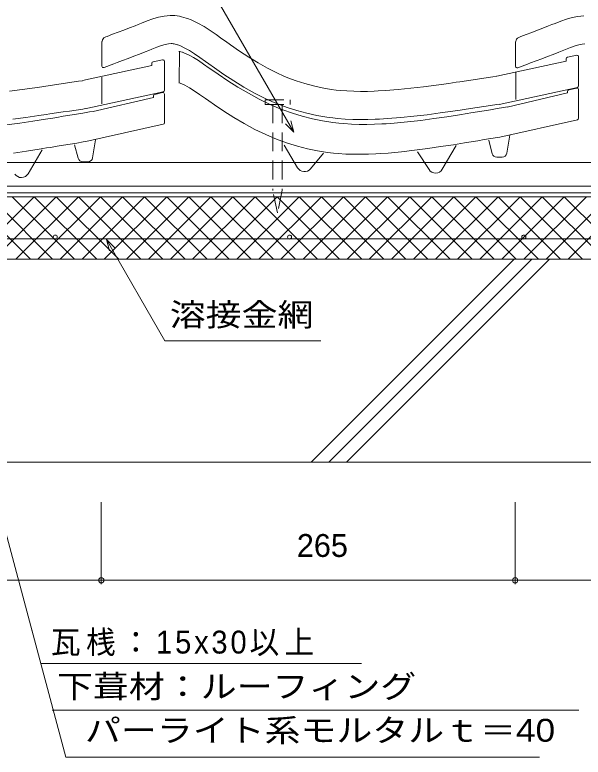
# Model space of a CAD drawing. Units: millimetres, scale not verified. Extents: x -642 to 771, y -427 to 427.
# Drawn here: x -346.2 to 17.6, y -426.9 to 48.7 of the extents above; entities that cross this region are included whole.
import ezdxf
from ezdxf.enums import TextEntityAlignment as Align

# ---------------------------------------------------------------- set-up
doc = ezdxf.new("R2010")
doc.units = ezdxf.units.MM
doc.header["$LTSCALE"] = 10
doc.linetypes.add('DASHED1', pattern=[1.8, 1.2, -0.6])
doc.linetypes.add('DASHED3', pattern=[4, 3, -1])
for name, color, linetype, lineweight in [('0-0_LAYER001', 4, 'Continuous', 18), ('0-1_LAYER003', 7, 'Continuous', 18), ('0-2_LAYER004', 2, 'Continuous', 18), ('0-4_LAYER007', 2, 'Continuous', 18)]:
    doc.layers.add(name, color=color, linetype=linetype, lineweight=lineweight)
doc.styles.add('2', font='')
doc.styles.get('2').set_extended_font_data('2')

msp = doc.modelspace()

# ---------------------------------------------------------------- linework, layer by layer
at = {"layer": '0-0_LAYER001'}
for p, q in [((-288.42, 34.47), (-287.99, 34.63)), ((-23.6, 34.28), (-23.17, 34.45)), ((-290.46, 15.9), (-290.46, 31.62)), ((-25.63, 15.71), (-25.63, 31.43)), ((-241.26, 25.33), (-241.22, 25.33)), ((-241.22, 25.33), (-240.64, 25.21)), ((-240.9, 25.24), (-241.07, 5.07)), ((-240.64, 25.21), (-239.98, 25.05)), ((-239.98, 25.05), (-239.19, 24.82)), ((-239.19, 24.82), (-239.01, 24.76)), ((-239.01, 24.76), (-237.55, 24.23)), ((-237.55, 24.23), (-234.72, 22.96)), ((-251.66, 19.92), (-257.66, 18.67)), ((-234.72, 22.96), (-231.85, 21.41)), ((-231.85, 21.41), (-228.74, 19.48)), ((-228.74, 19.48), (-225.37, 17.21)), ((-37.73, 9.46), (6.72, 19.1)), ((6.72, 20.56), (6.72, 19.1)), ((13.52, 22.79), (7.52, 21.54)), ((14.72, 21.81), (14.72, 3.23)), ((-302.91, 6.59), (-258.45, 16.24)), ((-289.1, 14.96), (-282.93, 17.3)), ((-258.45, 17.69), (-258.45, 16.24)), ((-250.45, 18.94), (-250.45, 0.36)), ((-225.37, 17.21), (-221.74, 14.67)), ((-221.74, 14.67), (-219.51, 13.1)), ((-24.28, 14.78), (-18.1, 17.11)), ((-219.51, 13.1), (-215.97, 10.64)), ((-215.97, 10.64), (-209.79, 6.47)), ((-25.46, -5.43), (-25.46, 11.77)), ((-290.63, -8.29), (-290.63, 8.9)), ((-241.23, 5.2), (-240.48, 4.92)), ((-240.48, 4.92), (-237.52, 3.6)), ((-209.79, 6.47), (-203.38, 2.39)), ((-237.52, 3.6), (-234.53, 1.98)), ((-234.53, 1.98), (-231.34, 0)), ((-231.34, 0), (-227.92, -2.3)), ((-203.38, 2.39), (-196.74, -1.54)), ((13.94, 2.25), (-36.2, -8.63)), ((13.5, 1.74), (8.47, 0.6)), ((14.72, -17.51), (14.72, 0.77)), ((-251.24, -0.62), (-301.37, -11.5)), ((-296.16, -13.24), (-257.49, -4.19)), ((-257.49, -3.24), (-257.49, -4.19)), ((-251.67, -1.12), (-256.71, -2.26)), ((-250.45, -20.38), (-250.45, -2.1)), ((-227.92, -2.3), (-224.28, -4.85)), ((-196.74, -1.54), (-189.85, -5.27)), ((-30.98, -10.38), (7.69, -1.33)), ((7.69, -0.37), (7.69, -1.33)), ((-224.28, -4.85), (-222.05, -6.42)), ((-222.05, -6.42), (-218.52, -8.87)), ((-218.52, -8.87), (-212.37, -13.01)), ((-189.85, -5.27), (-182.78, -8.69)), ((-182.78, -8.69), (-178.41, -10.58)), ((-306.84, -14.9), (-302.64, -14.2)), ((-302.64, -14.2), (-298.45, -13.51)), ((-298.45, -13.51), (-296.03, -13.1)), ((-212.37, -13.01), (-206.01, -17.06)), ((-178.41, -10.58), (-174.73, -12.05)), ((-174.73, -12.05), (-168.56, -14.26)), ((-168.56, -14.26), (-162.2, -16.21)), ((-56.72, -14.5), (-54.27, -14.1)), ((-54.27, -14.1), (-50.06, -13.42)), ((-50.06, -13.42), (-45.86, -12.72)), ((-45.86, -12.72), (-41.66, -12.03)), ((-41.66, -12.03), (-37.47, -11.34)), ((-37.47, -11.34), (-33.28, -10.64)), ((-33.28, -10.64), (-30.85, -10.24)), ((-334.84, -19.42), (-326.63, -18.13)), ((-326.63, -18.13), (-321.9, -17.37)), ((-321.9, -17.37), (-319.45, -16.97)), ((-319.45, -16.97), (-315.24, -16.28)), ((-315.24, -16.28), (-311.04, -15.59)), ((-311.04, -15.59), (-306.84, -14.9)), ((-206.01, -17.06), (-199.44, -20.96)), ((-162.2, -16.21), (-155.73, -17.86)), ((-155.73, -17.86), (-149.19, -19.21)), ((-94.89, -19.86), (-86.38, -18.89)), ((-86.38, -18.89), (-77.97, -17.77)), ((-77.97, -17.77), (-69.66, -16.55)), ((-69.66, -16.55), (-61.46, -15.27)), ((-61.46, -15.27), (-56.72, -14.5)), ((13.94, -18.49), (-35.64, -29.56)), ((-351.55, -21.75), (-343.14, -20.64)), ((-343.14, -20.64), (-334.84, -19.42)), ((-251.23, -21.36), (-300.82, -32.42)), ((-199.44, -20.96), (-192.62, -24.65)), ((-149.19, -19.21), (-142.67, -20.24)), ((-142.67, -20.24), (-138.74, -20.7)), ((-138.74, -20.7), (-135.69, -20.98)), ((-135.69, -20.98), (-130.73, -21.3)), ((-130.73, -21.3), (-125.76, -21.46)), ((-125.76, -21.46), (-120.86, -21.47)), ((-120.86, -21.47), (-116.03, -21.37)), ((-116.03, -21.37), (-111.31, -21.16)), ((-111.31, -21.16), (-108.51, -21)), ((-108.51, -21), (-103.45, -20.64)), ((-103.45, -20.64), (-94.89, -19.86)), ((-192.62, -24.65), (-185.63, -28.03)), ((-185.63, -28.03), (-181.33, -29.89)), ((-31.27, -39.99), (-29.34, -28.38)), ((-306.65, -33.39), (-302.47, -32.69)), ((-302.47, -32.69), (-300.85, -32.43)), ((-296.45, -42.85), (-294.51, -31.25)), ((-181.33, -29.89), (-177.7, -31.34)), ((-177.7, -31.34), (-171.61, -33.52)), ((-60.72, -33.69), (-58.27, -33.29)), ((-58.27, -33.29), (-54.07, -32.6)), ((-54.07, -32.6), (-49.87, -31.91)), ((-49.87, -31.91), (-45.67, -31.22)), ((-45.67, -31.22), (-41.48, -30.52)), ((-40.57, -40.25), (-42.82, -31.67)), ((-41.48, -30.52), (-37.29, -29.83)), ((-37.29, -29.83), (-35.67, -29.56)), ((-338.82, -38.6), (-330.63, -37.32)), ((-337.74, -53.06), (-328.8, -37.82)), ((-330.63, -37.32), (-325.9, -36.56)), ((-325.9, -36.56), (-323.45, -36.16)), ((-323.45, -36.16), (-319.25, -35.47)), ((-319.25, -35.47), (-315.04, -34.78)), ((-315.04, -34.78), (-310.85, -34.09)), ((-310.85, -34.09), (-306.65, -33.39)), ((-305.75, -43.11), (-308, -34.54)), ((-165.18, -49.27), (-173.72, -34.73)), ((-171.61, -33.52), (-165.34, -35.44)), ((-165.34, -35.44), (-158.96, -37.07)), ((-158.96, -37.07), (-152.51, -38.41)), ((-90.3, -38.06), (-81.93, -36.95)), ((-81.93, -36.95), (-73.64, -35.73)), ((-73.64, -35.73), (-65.45, -34.45)), ((-72.56, -50.2), (-63.62, -34.95)), ((-65.45, -34.45), (-60.72, -33.69)), ((-347.1, -39.82), (-338.82, -38.6)), ((-157.01, -49.92), (-148.71, -39.85)), ((-152.51, -38.41), (-146.08, -39.42)), ((-146.08, -39.42), (-142.22, -39.87)), ((-142.22, -39.87), (-139.22, -40.15)), ((-139.22, -40.15), (-134.32, -40.46)), ((-134.32, -40.46), (-129.41, -40.62)), ((-129.41, -40.62), (-124.56, -40.63)), ((-124.56, -40.63), (-119.78, -40.53)), ((-119.78, -40.53), (-115.09, -40.32)), ((-115.09, -40.32), (-112.32, -40.16)), ((-112.32, -40.16), (-107.29, -39.81)), ((-107.29, -39.81), (-98.78, -39.03)), ((-98.78, -39.03), (-90.3, -38.06)), ((-81.07, -50.39), (-88.39, -39.08)), ((-34.23, -42.49), (-37.65, -42.49)), ((-299.4, -45.36), (-302.82, -45.36))]:
    msp.add_line(p, q, dxfattribs=at)
at = {"layer": '0-0_LAYER001', "color": 2, "linetype": 'DASHED1'}
for p, q in [((-181.06, -8.67), (-181.06, -63.82)), ((-175.06, -8.67), (-175.06, -63.57)), ((-178.11, -78.08), (-181.06, -63.82)), ((-175.06, -63.57), (-178.11, -78.08))]:
    msp.add_line(p, q, dxfattribs=at)
at = {"layer": '0-0_LAYER001', "color": 2}
for p, q in [((-412.39, -58.07), (-313.57, -426.86)), ((-641.53, -107.78), (387.39, -107.78)), ((-290.92, -316.02), (-290.92, -263.52)), ((-25.92, -316.02), (-25.92, -263.52)), ((-555.92, -313.52), (-290.92, -313.52)), ((-290.92, -313.52), (-25.92, -313.52)), ((-25.92, -313.52), (279.08, -313.52)), ((-329.19, -366.9), (-124.37, -366.9)), ((-322.29, -396.77), (-120.03, -396.77)), ((-102.15, -396.77), (14.95, -396.77)), ((-313.57, -426.86), (-74.72, -426.86))]:
    msp.add_line(p, q, dxfattribs=at)
at = {"layer": '0-0_LAYER001', "color": 1}
for p, q in [((-376.28, -67.78), (-336.28, -107.78)), ((-373.86, -107.78), (-333.86, -67.78)), ((-362.14, -67.78), (-322.14, -107.78)), ((-359.72, -107.78), (-319.72, -67.78)), ((-348, -67.78), (-308, -107.78)), ((-345.57, -107.78), (-305.57, -67.78)), ((-333.86, -67.78), (-293.86, -107.78)), ((-331.43, -107.78), (-291.43, -67.78)), ((-319.72, -67.78), (-279.72, -107.78)), ((-317.29, -107.78), (-277.29, -67.78)), ((-305.57, -67.78), (-265.57, -107.78)), ((-303.15, -107.78), (-263.15, -67.78)), ((-291.43, -67.78), (-251.43, -107.78)), ((-289.01, -107.78), (-249.01, -67.78)), ((-277.29, -67.78), (-237.29, -107.78)), ((-274.86, -107.78), (-234.86, -67.78)), ((-263.15, -67.78), (-223.15, -107.78)), ((-260.72, -107.78), (-220.72, -67.78)), ((-249.01, -67.78), (-209.01, -107.78)), ((-246.58, -107.78), (-206.58, -67.78)), ((-234.86, -67.78), (-194.86, -107.78)), ((-232.44, -107.78), (-192.44, -67.78)), ((-220.72, -67.78), (-180.72, -107.78)), ((-218.29, -107.78), (-178.29, -67.78)), ((-206.58, -67.78), (-166.58, -107.78)), ((-204.15, -107.78), (-164.15, -67.78)), ((-192.44, -67.78), (-152.44, -107.78)), ((-190.01, -107.78), (-150.01, -67.78)), ((-178.29, -67.78), (-138.29, -107.78)), ((-175.87, -107.78), (-135.87, -67.78)), ((-164.15, -67.78), (-124.15, -107.78)), ((-161.73, -107.78), (-121.73, -67.78)), ((-150.01, -67.78), (-110.01, -107.78)), ((-147.58, -107.78), (-107.58, -67.78)), ((-135.87, -67.78), (-95.87, -107.78)), ((-133.44, -107.78), (-93.44, -67.78)), ((-121.73, -67.78), (-81.73, -107.78)), ((-119.3, -107.78), (-79.3, -67.78)), ((-107.58, -67.78), (-67.58, -107.78)), ((-105.16, -107.78), (-65.16, -67.78)), ((-93.44, -67.78), (-53.44, -107.78)), ((-91.02, -107.78), (-51.02, -67.78)), ((-79.3, -67.78), (-39.3, -107.78)), ((-76.87, -107.78), (-36.87, -67.78)), ((-65.16, -67.78), (-25.16, -107.78)), ((-62.73, -107.78), (-22.73, -67.78)), ((-51.02, -67.78), (-11.02, -107.78)), ((-48.59, -107.78), (-8.59, -67.78)), ((-36.87, -67.78), (3.13, -107.78)), ((-34.45, -107.78), (5.55, -67.78)), ((-22.73, -67.78), (17.27, -107.78)), ((-20.3, -107.78), (19.7, -67.78)), ((-8.59, -67.78), (31.41, -107.78)), ((-6.16, -107.78), (33.84, -67.78)), ((5.55, -67.78), (45.55, -107.78)), ((7.98, -107.78), (47.98, -67.78))]:
    msp.add_line(p, q, dxfattribs=at)
at = {"layer": '0-0_LAYER001'}
for points in [[(-287.99, 34.63), (-287.18, 34.94), (-283.63, 36.28), (-280.07, 37.63), (-276.51, 38.99), (-272.92, 40.37), (-269.31, 41.79), (-267.21, 42.62), (-265.13, 43.45), (-261.52, 44.85), (-257.89, 46.13), (-254.23, 47.2), (-250.55, 47.95), (-246.85, 48.3), (-244.69, 48.27), (-243.84, 48.21), (-242.37, 48.04), (-240.91, 47.79), (-239.46, 47.47), (-238.02, 47.09), (-236.59, 46.66), (-235.77, 46.39), (-233.27, 45.44), (-229.11, 43.5), (-225.11, 41.26), (-221.22, 38.78), (-217.42, 36.14), (-213.65, 33.42), (-211.47, 31.84), (-208.14, 29.45), (-202.34, 25.43), (-196.47, 21.58), (-190.5, 17.92), (-184.4, 14.51), (-178.15, 11.39), (-174.46, 9.72), (-171.4, 8.45), (-166.04, 6.45), (-160.58, 4.69), (-155.05, 3.19)], [(-23.17, 34.45), (-22.36, 34.75), (-18.81, 36.09), (-15.25, 37.44), (-11.68, 38.81), (-8.1, 40.19), (-4.49, 41.6), (-2.39, 42.44), (-0.31, 43.26), (3.3, 44.67), (6.93, 45.95), (10.59, 47.02), (14.27, 47.77), (17.98, 48.11)], [(-282.89, 17.32), (-280.83, 18.09), (-277.26, 19.44), (-273.67, 20.8), (-270.05, 22.19), (-266.4, 23.6), (-262.72, 25.04), (-260.56, 25.89), (-258.54, 26.7), (-255.27, 27.97), (-252.37, 28.99), (-249.9, 29.71), (-247.91, 30.12), (-246.13, 30.28), (-245.45, 30.28), (-245.53, 30.28), (-244.92, 30.21), (-244.33, 30.11), (-243.66, 29.97), (-242.92, 29.77), (-242.07, 29.51), (-241.83, 29.43), (-240.27, 28.84), (-237.32, 27.47), (-234.36, 25.81), (-231.19, 23.79), (-227.81, 21.44), (-224.2, 18.84), (-222, 17.24), (-218.51, 14.74), (-212.41, 10.51), (-206.11, 6.37), (-199.59, 2.38), (-192.82, -1.4), (-185.88, -4.87), (-181.61, -6.8), (-178, -8.3), (-171.95, -10.56), (-165.7, -12.57), (-159.35, -14.29)], [(-18.07, 17.13), (-16.01, 17.91), (-12.44, 19.26), (-8.85, 20.62), (-5.23, 22), (-1.57, 23.41), (2.11, 24.85), (4.26, 25.71), (6.28, 26.52), (9.56, 27.79), (12.45, 28.81), (14.92, 29.53), (16.91, 29.94), (18.69, 30.1)], [(-349.74, -0.25), (-341.64, 0.82), (-333.56, 1.97), (-328.87, 2.66), (-326.44, 3.02), (-322.24, 3.65), (-318.05, 4.28), (-313.85, 4.91), (-309.66, 5.55), (-305.46, 6.18), (-303.03, 6.55)], [(-155.05, 3.19), (-149.45, 1.95), (-143.8, 0.99), (-140.51, 0.55), (-137.99, 0.29), (-133.64, -0.05), (-129.28, -0.25), (-124.92, -0.33), (-120.55, -0.29), (-116.18, -0.17), (-113.65, -0.06), (-108.92, 0.21), (-100.79, 0.84), (-92.66, 1.66), (-84.56, 2.62), (-76.47, 3.69), (-68.38, 4.84), (-63.7, 5.53), (-61.26, 5.89), (-57.07, 6.52), (-52.87, 7.15), (-48.67, 7.78), (-44.48, 8.41), (-40.29, 9.05), (-37.85, 9.42)], [(-159.35, -14.29), (-152.91, -15.71), (-146.5, -16.81), (-142.64, -17.32), (-139.65, -17.64), (-134.75, -18.02), (-129.85, -18.25), (-125, -18.33), (-120.22, -18.29), (-115.53, -18.16), (-112.75, -18.03), (-107.72, -17.75), (-99.19, -17.09), (-90.71, -16.24), (-82.32, -15.24), (-74.02, -14.14), (-65.81, -12.97), (-61.07, -12.28), (-58.62, -11.91), (-54.4, -11.29), (-50.19, -10.65), (-45.98, -10.02), (-41.78, -9.38), (-37.58, -8.74), (-35.96, -8.5)], [(-347.49, -18.11), (-339.19, -17.01), (-330.98, -15.84), (-326.25, -15.15), (-323.79, -14.78), (-319.58, -14.15), (-315.37, -13.52), (-311.16, -12.89), (-306.96, -12.25), (-302.76, -11.61), (-301.14, -11.37)]]:
    msp.add_lwpolyline(points, dxfattribs=at)
at = {"layer": '0-0_LAYER001', "color": 2, "linetype": 'DASHED1'}
for points in [[(-186.06, -5.67), (-170.06, -5.67), (-170.06, -8.67)], [(-186.06, -5.67), (-186.06, -8.67), (-170.06, -8.67)]]:
    msp.add_lwpolyline(points, dxfattribs=at)
at = {"layer": '0-0_LAYER001', "color": 2}
for centre in [(-290.92, -313.52), (-290.92, -313.52), (-25.92, -313.52), (-25.92, -313.52)]:
    msp.add_circle(centre, 1.7, dxfattribs=at)
at = {"layer": '0-0_LAYER001'}
for centre, radius, start, end in [((-287.35, 31.67), 3, 110.949, 178.7), ((-22.52, 31.48), 3, 110.949, 178.7), ((-251.45, 18.94), 1, 0, 101.7331), ((7.72, 20.56), 1, 101.7331, 180), ((13.72, 21.81), 1, 0, 101.7331), ((-289.46, 15.9), 1, 180, 290.7317), ((-257.45, 17.69), 1, 101.7331, 180), ((-24.63, 15.71), 1, 180, 290.7317), ((-251.45, 0.36), 1, 282.245, 0), ((8.69, -0.37), 1, 102.7244, 180), ((13.72, 0.77), 1, 0, 102.7244), ((13.72, 3.23), 1, 282.245, 0), ((-256.49, -3.24), 1, 102.7244, 180), ((-251.45, -2.1), 1, 0, 102.7244), ((13.72, -17.51), 1, 282.583, 0), ((-251.45, -20.38), 1, 282.583, 0), ((-37.67, -39.49), 3, 194.6764, 270), ((-34.23, -39.49), 3, 270, 350.5377), ((-302.85, -42.35), 3, 194.6764, 270), ((-299.4, -42.36), 3, 270, 350.5377), ((-160.87, -46.73), 5, 210.4258, 320.47), ((-76.87, -47.67), 5, 212.9399, 329.6172), ((-342.05, -50.53), 5, 212.9399, 329.6172)]:
    msp.add_arc(centre, radius, start, end, dxfattribs=at)
at = {"layer": '0-1_LAYER003'}
for p, q in [((-313.57, -426.86), (-412.39, -58.07)), ((385.07, -65.28), (-641.53, -65.28)), ((-641.53, -67.78), (387.39, -67.78)), ((-287.58, -95.15), (-285.84, -101.66)), ((-287.58, -95.15), (-282.28, -100.45)), ((-156.52, -237.78), (-26.52, -107.78)), ((-145.21, -237.78), (-15.21, -107.78)), ((-133.89, -237.78), (-3.89, -107.78)), ((-641.53, -237.78), (387.39, -237.78)), ((-290.92, -315.22), (-290.92, -263.52)), ((-555.92, -313.52), (279.08, -313.52)), ((-328.94, -366.9), (-124.37, -366.9)), ((-320.87, -396.77), (-97.04, -396.77)), ((-313.57, -426.86), (-74.72, -426.86))]:
    msp.add_line(p, q, dxfattribs=at)
for points in [[(387.39, 265.46), (387.39, -107.78), (-641.53, -107.78)], [(-269.16, 79.26), (-228.66, 79.26), (-167.65, -26.41), (-169.59, -19.17)], [(-167.65, -26.41), (-172.95, -21.11), (-167.65, -26.41)], [(-641.53, -60.94), (240.2, -60.94), (240.2, -45.94), (-641.53, -45.94)], [(-287.58, -95.15), (-250.12, -160.03), (-190.12, -160.03)], [(-25.92, -263.52), (-25.92, -313.52), (-25.92, -315.22)]]:
    msp.add_lwpolyline(points, dxfattribs=at)
at = {"layer": '0-1_LAYER003', "color": 2}
for points in [[(-167.65, -26.41), (-228.66, 79.26), (-269.16, 79.26)], [(-169.59, -19.17), (-167.65, -26.41), (-172.95, -21.11)]]:
    msp.add_lwpolyline(points, dxfattribs=at)
at = {"layer": '0-2_LAYER004'}
for p, q in [((-641.53, -45.94), (240.2, -45.94)), ((-641.53, -60.94), (240.2, -60.94)), ((387.39, -67.78), (-641.53, -67.78))]:
    msp.add_line(p, q, dxfattribs=at)
at = {"layer": '0-2_LAYER004', "linetype": 'DASHED3'}
msp.add_line((385.07, -65.28), (-641.53, -65.28), dxfattribs=at)
at = {"layer": '0-2_LAYER004', "color": 3}
msp.add_line((-625.84, -94.87), (364.31, -94.87), dxfattribs=at)
at = {"layer": '0-2_LAYER004', "color": 7}
for p, q in [((-190.12, -160.03), (-150.36, -160.03)), ((-74.72, -426.86), (-10.35, -426.86))]:
    msp.add_line(p, q, dxfattribs=at)
at = {"layer": '0-2_LAYER004'}
for points in [[(-285.64, -102.39), (-287.58, -95.15), (-282.28, -100.45)], [(-287.58, -95.15), (-250.12, -160.03), (-190.12, -160.03)]]:
    msp.add_lwpolyline(points, dxfattribs=at)
at = {"layer": '0-2_LAYER004', "color": 3}
for centre in [(-320.37, -93.64), (-170.37, -93.64), (-20.37, -93.64)]:
    msp.add_circle(centre, 1.3, dxfattribs=at)
at = {"layer": '0-4_LAYER007'}
for p, q in [((-26.52, -107.78), (-156.52, -237.78)), ((-15.21, -107.78), (-145.21, -237.78)), ((-3.89, -107.78), (-133.89, -237.78)), ((-641.53, -237.78), (387.39, -237.78))]:
    msp.add_line(p, q, dxfattribs=at)

# ---------------------------------------------------------------- texts
at = {"layer": '0-1_LAYER003', "style": '2'}
msp.add_text('265', height=14.66, dxfattribs=at).set_placement((-165.7, -302.98), align=Align.BOTTOM_LEFT)
at = {"layer": '0-1_LAYER003', "style": '2', "width": 1.15}
for s, p in [('下葺材：ルーフィング', (-319.22, -393.28)), ('パーライト系モルタルｔ＝40', (-301.34, -421.37))]:
    msp.add_text(s, height=14.66, dxfattribs=at).set_placement(p, align=Align.BOTTOM_LEFT)
at = {"layer": '0-1_LAYER003', "insert": (-323.11, -362.14), "char_height": 14.66, "attachment_point": 7, "style": '2'}
msp.add_mtext('\\T1.18;\\W0.95;瓦桟：15x30以上', dxfattribs=at)
at = {"layer": '0-2_LAYER004', "color": 7, "style": '2', "width": 1.15}
msp.add_text('溶接金網', height=14.66, dxfattribs=at).set_placement((-247.04, -155.08), align=Align.BOTTOM_LEFT)

doc.saveas('drawing.dxf')
